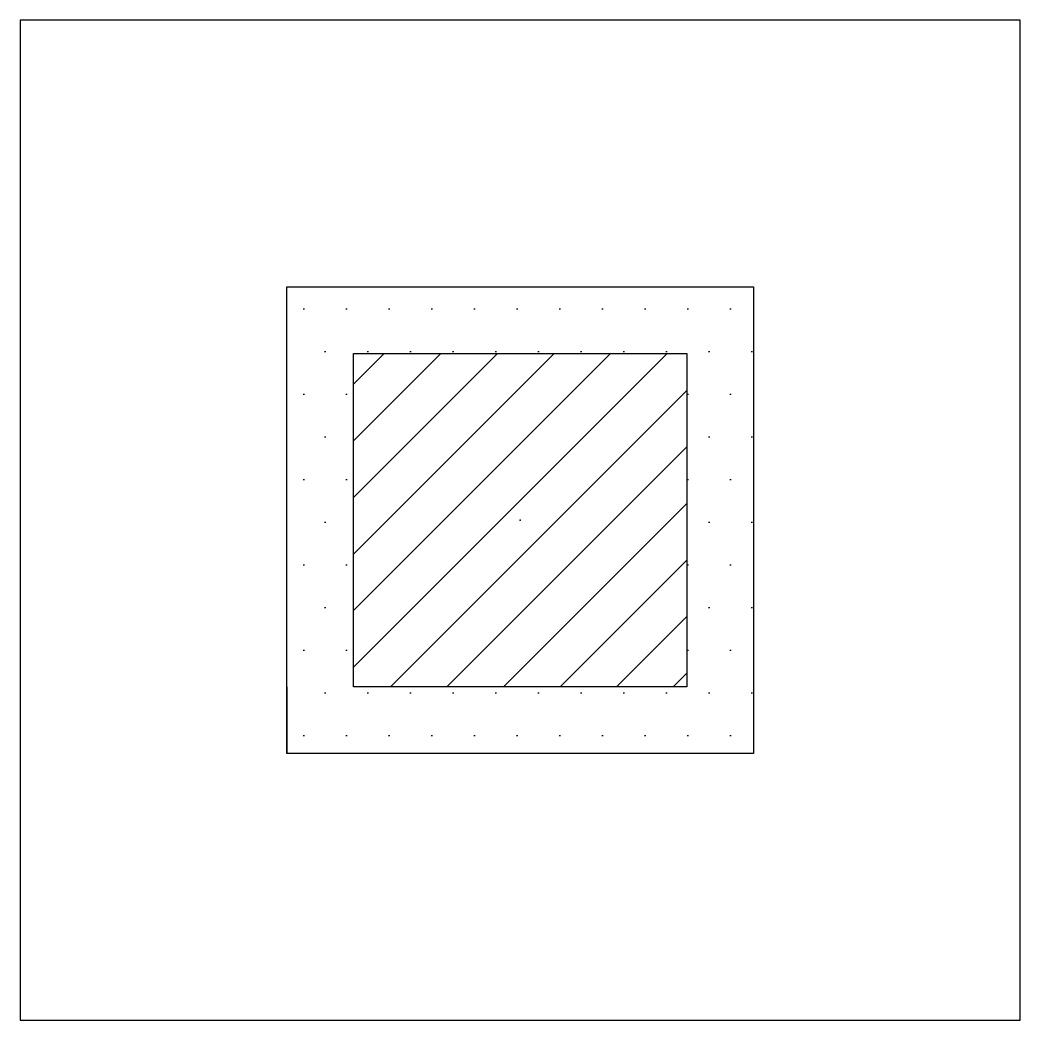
# Model space of a CAD drawing. Extents: x -1.5 to 1.5, y -1.5 to 1.5.
import ezdxf

# ---------------------------------------------------------------- set-up
doc = ezdxf.new("R2010")
doc.units = 0
doc.header["$LTSCALE"] = 50
doc.header["$MEASUREMENT"] = 0
doc.layers.get('0').update_dxf_attribs({"linetype": 'CONTINUOUS'})

msp = doc.modelspace()

# ---------------------------------------------------------------- hatches: boundary and pattern name
h = msp.add_hatch()
h.set_pattern_fill('202', color=256, scale=0.08, style=0)
h.set_pattern_definition([(0, (-81.35288, -1024.51818), (0.064, 0.128), [0, -0.128])])
h.paths.add_polyline_path([(0.7, 0.7), (-0.7, 0.7), (-0.7, -0.7), (0.7, -0.7)])
h.paths.add_polyline_path([(0.5, 0.5), (0.5, -0.5), (-0.5, -0.5), (-0.5, 0.5)], flags=16)
h = msp.add_hatch()
h.set_pattern_fill('L45', color=256, scale=0.12, style=0)
h.set_pattern_definition([(45, (-81.35288, -1024.51818), (-0.084852814, 0.084852814), [])])
h.paths.add_polyline_path([(0.5, 0.5), (-0.5, 0.5), (-0.5, -0.5), (0.5, -0.5)])

# ---------------------------------------------------------------- linework, layer by layer
for p, q in [((-1.5, 1.5), (-1.5, -1.5)), ((1.5, 1.5), (-1.5, 1.5)), ((1.5, -1.5), (1.5, 1.5)), ((-0.7, -0.7), (-0.7, 0.7)), ((-0.7, 0.7), (0.7, 0.7)), ((0.7, 0.7), (0.7, -0.7)), ((-0.5, -0.5), (-0.5, 0.5)), ((-0.5, 0.5), (0.5, 0.5)), ((0.5, 0.5), (0.5, -0.5)), ((-0.7, -0.5), (-0.7, -0.7)), ((0.5, -0.5), (-0.5, -0.5)), ((0.7, -0.7), (-0.7, -0.7)), ((-1.5, -1.5), (1.5, -1.5))]:
    msp.add_line(p, q)
msp.add_point((0, 0))

doc.saveas('drawing.dxf')
